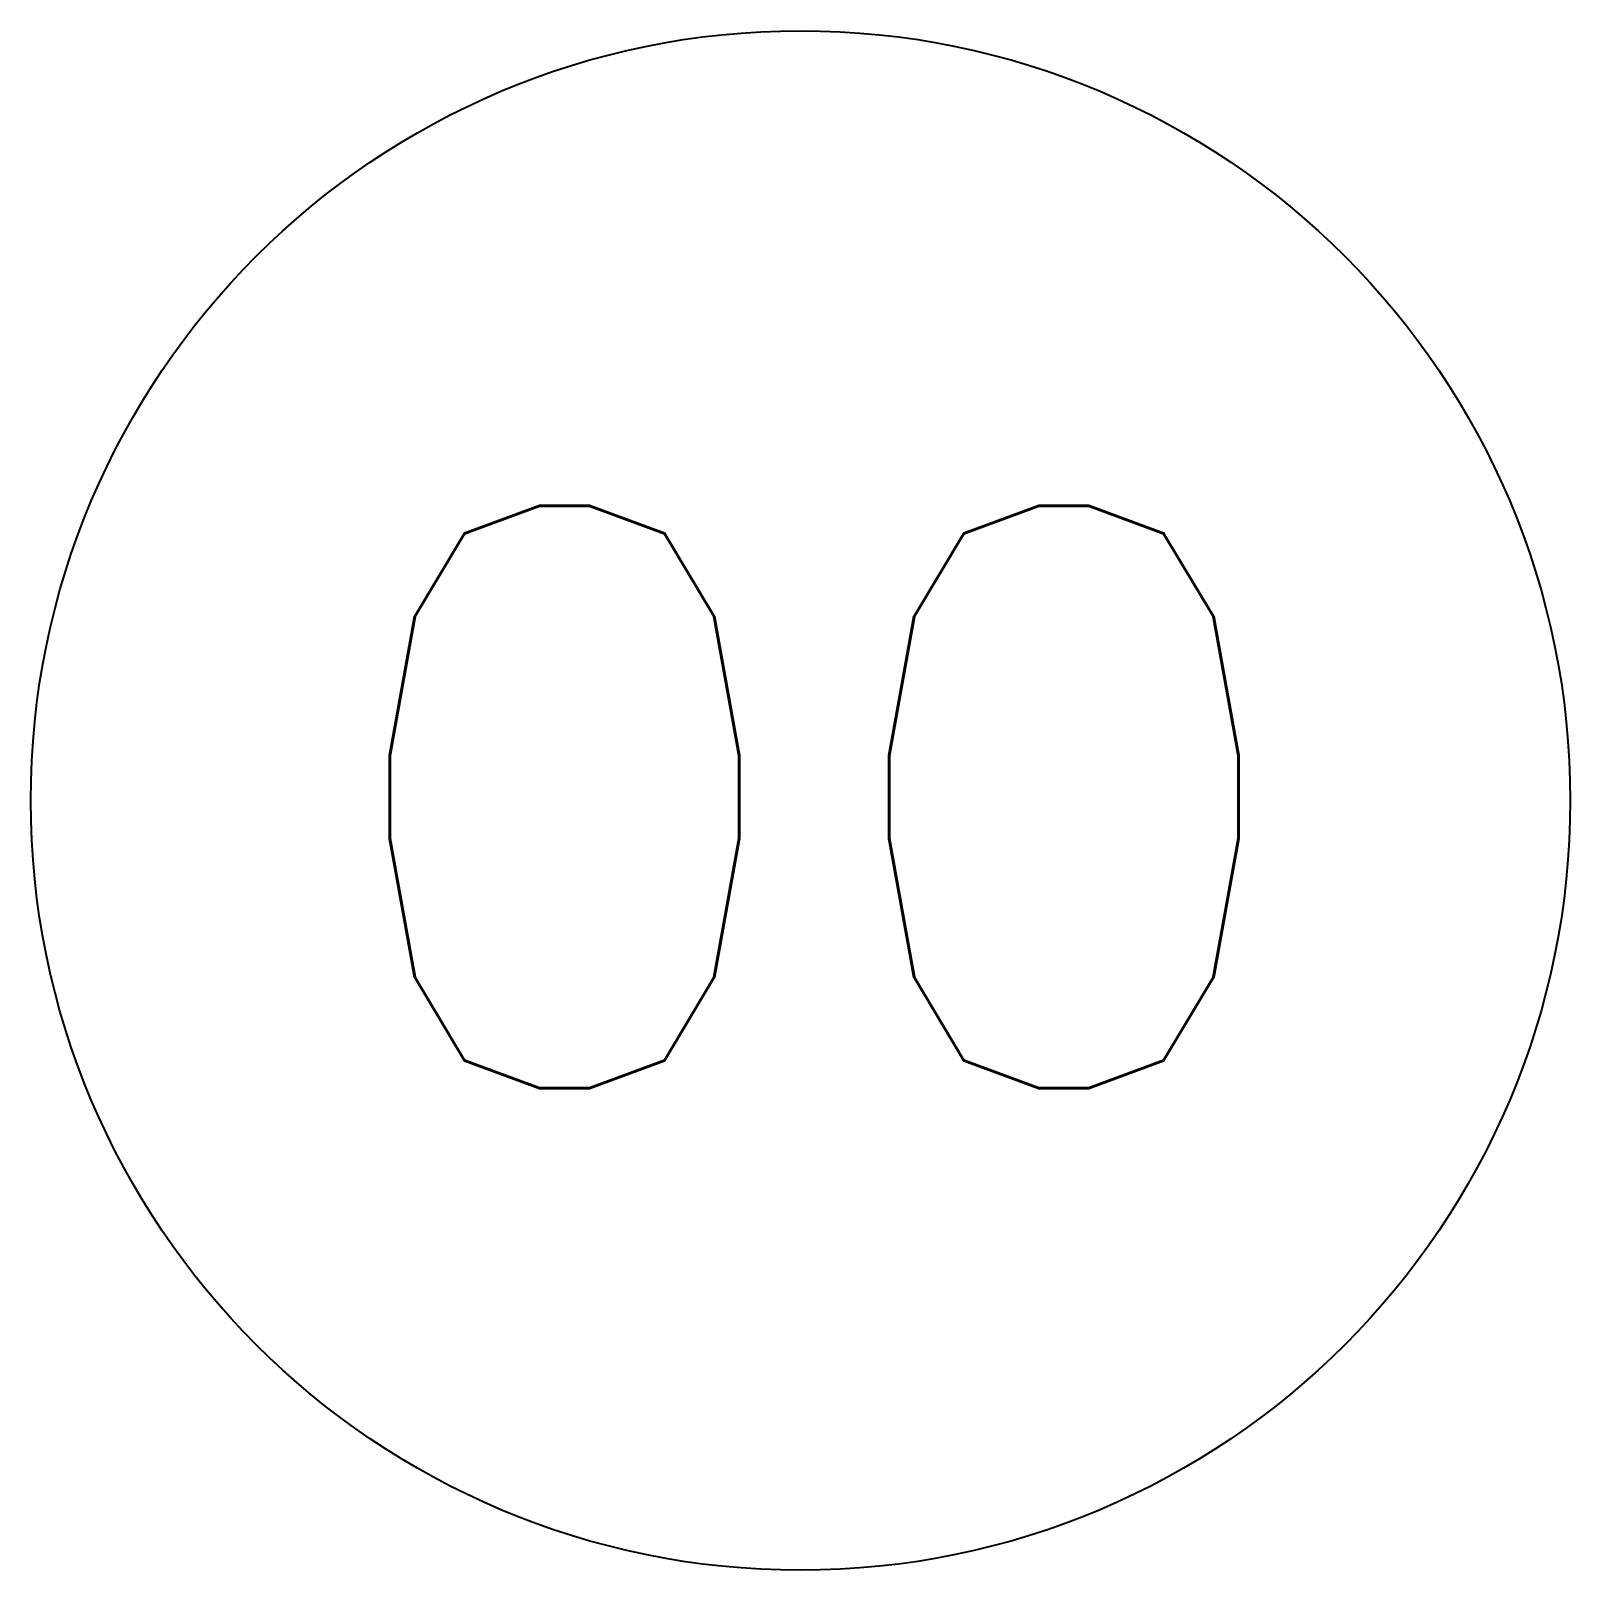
# Model space of a CAD drawing. Header units: millimetres. Extents: x -2.38 to 2.38, y -4.76 to 0.
import ezdxf

# ---------------------------------------------------------------- set-up
doc = ezdxf.new("R2010")
doc.units = ezdxf.units.MM
doc.layers.add('ÁRVORE', color=90, linetype='Continuous')
doc.styles.add('ROMANS', font='ROMANS.shx', dxfattribs={"height": 1.8})

msp = doc.modelspace()

# ---------------------------------------------------------------- linework, layer by layer
at = {"layer": 'ÁRVORE'}
msp.add_circle((0, -2.3785), 2.3785, dxfattribs=at)

# ---------------------------------------------------------------- texts
at = {"layer": 'ÁRVORE', "insert": (-1.5007, -1.4675), "char_height": 1.8, "attachment_point": 1, "style": 'ROMANS'}
msp.add_mtext_dynamic_manual_height_columns('00', width=3.340743, gutter_width=9, heights=[0], dxfattribs=at)

doc.saveas('drawing.dxf')
